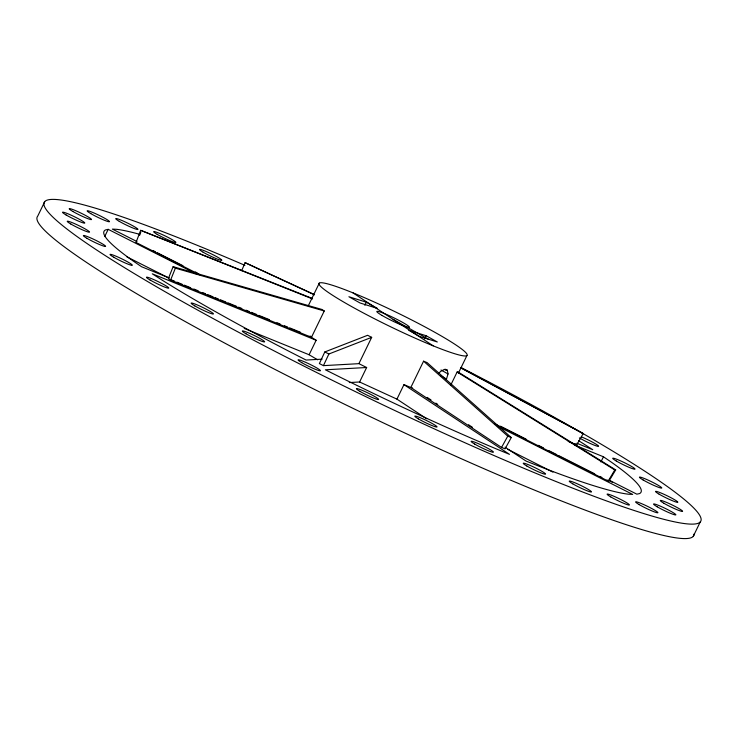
<?xml version="1.0" encoding="UTF-8"?>
<svg xmlns="http://www.w3.org/2000/svg" width="738" height="738" viewBox="0 0 738 738"><rect width="100%" height="100%" fill="white"/><g stroke="black" fill="none" stroke-linecap="round" stroke-linejoin="round"><path stroke-width="1.11" d="M445.401 369.231L447.348 370.319L448.031 373.945L446.49 379.037L440.494 375.679M312.386 298.466L140.654 230.321L136.004 242.479L200.496 275.071M139.602 235.339L140.764 232.295M173.116 266.676L168.319 278.669L170.57 280.154L307.94 335.864L311.648 336.925L324.25 310.975L321.999 309.49L173.116 266.676L175.367 268.162L324.25 310.975M170.57 280.154L175.367 268.162M241.677 270.671L245.081 262.663L313.844 294.333M324.812 351.952L319.369 363.585L323.438 365.642L358.013 363.714L359.074 363.299L371.675 337.34L367.616 335.292L324.812 351.952L328.871 354L371.675 337.34M323.438 365.642L328.871 354M44.741 201.659L37.712 216.142A364.895 34.335 25.9 0 0 354.083 408.87A364.895 34.335 25.9 0 0 694.071 534.008M104.676 236.584L108.191 229.343L197.286 274.379M308.216 305.947L319.268 283.189M317.598 359.784L309.111 354.747L316.141 340.264L310.228 336.5M364.858 305.311L366.371 302.202L377.478 308.438L360.006 302.967L348.899 296.741L366.371 302.202M349.295 382.561L359.609 381.989L366.638 367.506L358.751 363.585M424.691 338.853L426.195 335.753L437.311 341.98L419.839 336.519L408.732 330.292L426.195 335.753M426.675 418.769L396.933 399.129L403.963 384.646L412.634 388.253M423.584 361.177L410.983 387.136L413.086 389L501.554 447.431L505.05 448.852L511.259 437.569L427.081 362.598L423.584 361.177L507.762 436.149L511.259 437.569M450.826 384.968L457.126 371.998L458.012 371.952L615.686 469.903L609.025 481.047L608.149 481.093L494.525 423.667M458.399 373.114L466.942 355.531A82.278 7.74 25.9 0 0 361.463 296.39A82.278 7.74 25.9 0 0 350.91 306.169A82.278 7.74 25.9 0 0 466.942 355.531M600.926 461.942L603.435 456.767L574.708 445.115M693.259 536.341L700.288 521.858M501.554 447.431L507.762 436.149M568.195 441.398L576.71 444.857L583.223 433.557L460.512 367.506M608.149 481.093L614.8 469.958L615.686 469.903M439.027 373.354L440.365 371.546L444.424 369.406L447.348 370.319L444.424 369.406M108.191 229.343L105.497 229.942A298.493 28.09 25.9 0 0 133.357 261.141L141.595 266.75L169.26 277.968M322.119 359.157L306.086 360.052L290.163 351.906A298.493 28.09 25.9 0 1 161.89 279.979L152.286 273.816L316.141 340.264M366.638 367.506L325.393 369.803L341.657 377.93A298.493 28.09 25.9 0 0 495.207 448.446L509.488 454.35L403.963 384.646M140.654 230.321L312.58 298.936M576.784 443.234L592.743 449.7L583.14 443.538A298.493 28.09 25.9 0 0 578.509 440.66M171.511 279.96L174.712 281.261M176.834 282.119L182.166 284.278M184.297 285.145L190.681 287.737M193.873 289.028L198.135 290.763M202.397 292.488L205.588 293.779M207.719 294.647L213.042 296.805M215.173 297.672L218.365 298.964M220.496 299.831L225.819 301.99M227.95 302.848L236.474 306.307M238.595 307.165L241.796 308.466M246.049 310.191L249.25 311.482M251.381 312.349L256.704 314.508M258.835 315.375L269.481 319.692M276.934 322.709L280.126 324.01M284.388 325.735L287.58 327.035M289.711 327.893L300.357 332.211M244.213 328.419L309.111 354.747M396.933 399.129L359.609 381.989M245.081 262.663L314.499 294.84M136.954 241.538L112.37 229.112L116.65 229.315A298.493 28.09 25.9 0 1 139.63 234.333M609.191 480.198L636.839 494.174L639.532 493.584A298.493 28.09 25.9 0 0 611.673 462.385L603.435 456.767M153.264 250.708L155.312 251.741M157.36 252.774L182.95 265.708M195.229 271.916L197.277 272.949M500.521 426.204L526.111 439.138M538.399 445.346L543.509 447.938M548.629 450.521L556.821 454.663M558.869 455.697L594.699 473.805M599.81 476.388L601.857 477.421M606.977 480.014L609.025 481.047M497.477 426.094L632.66 494.414L628.379 494.202A298.493 28.09 25.9 0 1 539.506 466.407L526.102 461.084L504.995 447.145M126.761 256.759L168.753 277.986M507.855 449.368L552.919 472.135M460.743 367.911L583.223 433.557M393.105 319.36L428.427 339.203M441.01 370.006L448.031 373.945M457.126 371.998L614.8 469.958M310.403 336.15L311.648 336.925M352.985 292.866L433.215 345.854M575.206 443.861L576.71 444.857M427.154 397.404L431.001 399.95M435.817 403.123L437.735 404.387M468.51 424.719L472.357 427.256M460.853 367.459A364.895 34.335 25.9 0 1 648.767 515.087A364.895 34.335 25.9 0 1 120.931 265.459A364.895 34.335 25.9 0 1 244.924 265.339M609.459 480.318A298.493 28.09 25.9 0 1 612.162 482.32M581.387 436.868A12.417 1.172 25.9 0 1 596.424 444.405A12.417 1.172 25.9 0 1 594.671 445.328A12.417 1.172 25.9 0 1 579.404 437.911M616.341 461.038A12.417 1.172 25.9 0 0 634.772 469.202A12.417 1.172 25.9 0 0 620.437 460.807A12.417 1.172 25.9 0 0 616.341 461.038M643.084 479.94A12.417 1.172 25.9 0 0 661.525 488.104A12.417 1.172 25.9 0 0 647.189 479.709A12.417 1.172 25.9 0 0 643.084 479.94M659.154 494.192A12.417 1.172 25.9 0 0 677.585 502.357A12.417 1.172 25.9 0 0 663.25 493.962A12.417 1.172 25.9 0 0 659.154 494.192M474.737 444.091A12.417 1.172 25.9 0 0 493.168 452.256A12.417 1.172 25.9 0 0 478.833 443.861A12.417 1.172 25.9 0 0 474.737 444.091M526.877 466.029A12.417 1.172 25.9 0 0 545.308 474.193A12.417 1.172 25.9 0 0 530.973 465.798A12.417 1.172 25.9 0 0 526.877 466.029M572.799 483.851A12.417 1.172 25.9 0 0 591.23 492.025A12.417 1.172 25.9 0 0 576.895 483.63A12.417 1.172 25.9 0 0 572.799 483.851M157.212 234.37A12.417 1.172 25.9 0 0 175.644 242.544A12.417 1.172 25.9 0 0 161.308 234.149A12.417 1.172 25.9 0 0 157.212 234.37M203.134 252.202A12.417 1.172 25.9 0 0 221.566 260.376A12.417 1.172 25.9 0 0 207.23 251.972A12.417 1.172 25.9 0 0 203.134 252.202M663.914 503.261A12.417 1.172 25.9 0 0 682.346 511.425A12.417 1.172 25.9 0 0 668.01 503.03A12.417 1.172 25.9 0 0 663.914 503.261M657.189 506.785A12.417 1.172 25.9 0 0 675.621 514.949A12.417 1.172 25.9 0 0 661.285 506.554A12.417 1.172 25.9 0 0 657.189 506.785M639.228 504.635A12.417 1.172 25.9 0 0 657.669 512.799A12.417 1.172 25.9 0 0 643.324 504.405A12.417 1.172 25.9 0 0 639.228 504.635M610.732 496.895A12.417 1.172 25.9 0 0 629.173 505.06A12.417 1.172 25.9 0 0 614.828 496.665A12.417 1.172 25.9 0 0 610.732 496.895M119.27 221.335A12.417 1.172 25.9 0 0 137.711 229.509A12.417 1.172 25.9 0 0 123.366 221.114A12.417 1.172 25.9 0 0 119.27 221.335M90.783 213.596A12.417 1.172 25.9 0 0 109.215 221.769A12.417 1.172 25.9 0 0 94.879 213.365A12.417 1.172 25.9 0 0 90.783 213.596M418.372 418.88A12.417 1.172 25.9 0 0 436.813 427.053A12.417 1.172 25.9 0 0 422.468 418.658A12.417 1.172 25.9 0 0 418.372 418.88M359.959 391.38A12.417 1.172 25.9 0 0 378.4 399.553A12.417 1.172 25.9 0 0 364.055 391.158A12.417 1.172 25.9 0 0 359.959 391.38M72.822 211.446A12.417 1.172 25.9 0 0 91.263 219.62A12.417 1.172 25.9 0 0 76.918 211.216A12.417 1.172 25.9 0 0 72.822 211.446M66.097 214.97A12.417 1.172 25.9 0 0 84.529 223.144A12.417 1.172 25.9 0 0 70.193 214.749A12.417 1.172 25.9 0 0 66.097 214.97M301.741 362.644A12.417 1.172 25.9 0 0 320.181 370.808A12.417 1.172 25.9 0 0 305.846 362.413A12.417 1.172 25.9 0 0 301.741 362.644M245.957 333.77A12.417 1.172 25.9 0 0 264.398 341.934A12.417 1.172 25.9 0 0 250.053 333.539A12.417 1.172 25.9 0 0 245.957 333.77M86.918 238.291A12.417 1.172 25.9 0 0 105.359 246.464A12.417 1.172 25.9 0 0 91.014 238.07A12.417 1.172 25.9 0 0 86.918 238.291M70.857 224.038A12.417 1.172 25.9 0 0 89.289 232.202A12.417 1.172 25.9 0 0 74.953 223.808A12.417 1.172 25.9 0 0 70.857 224.038M194.749 305.864A12.417 1.172 25.9 0 0 213.181 314.028A12.417 1.172 25.9 0 0 198.845 305.633A12.417 1.172 25.9 0 0 194.749 305.864M113.67 257.193A12.417 1.172 25.9 0 0 132.102 265.357A12.417 1.172 25.9 0 0 117.766 256.962A12.417 1.172 25.9 0 0 113.67 257.193M150.082 280.006A12.417 1.172 25.9 0 0 168.513 288.18A12.417 1.172 25.9 0 0 154.177 279.776A12.417 1.172 25.9 0 0 150.082 280.006M382.099 315.486A18.182 1.716 25.9 0 0 409.11 327.451A18.182 1.716 25.9 0 0 388.105 315.154A18.182 1.716 25.9 0 0 382.099 315.486"/></g></svg>
